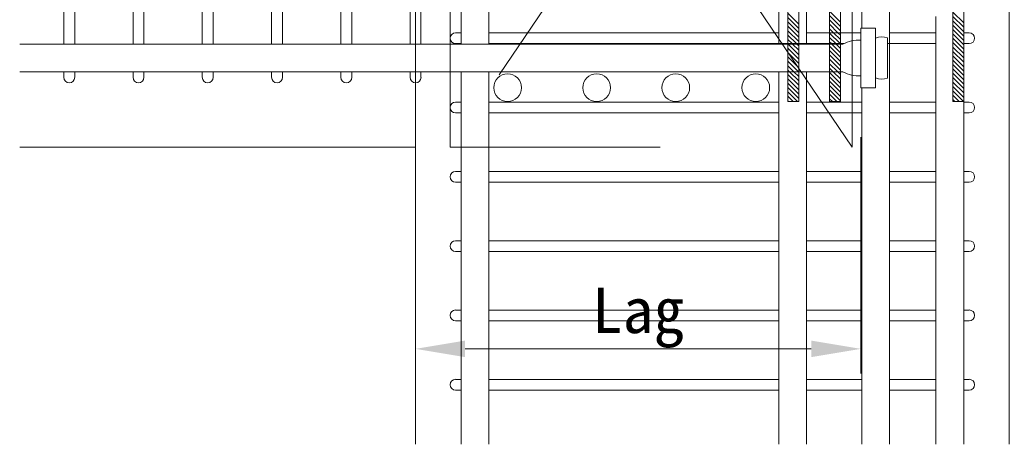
# Model space of a CAD drawing. Units: millimetres on the paper. Extents: x -243 to 177, y -147 to 150.
# Drawn here: x 92.26 to 120.54, y 0.79 to 12.91 of the extents above; entities that cross this region are included whole.
import ezdxf
from ezdxf.enums import TextEntityAlignment as Align

# ---------------------------------------------------------------- set-up
doc = ezdxf.new("R2010")
doc.units = ezdxf.units.MM
doc.linetypes.add('DASHED_SPACED', pattern=[12, 6, -6])
doc.layers.add('0-0_0', color=7, linetype='Continuous', lineweight=18)
doc.styles.add('ＭＳ ゴシック', font='')
doc.styles.get('ＭＳ ゴシック').set_extended_font_data('MS Gothic')

msp = doc.modelspace()

# ---------------------------------------------------------------- linework, layer by layer
at = {"layer": '0-0_0'}
for p, q in [((103.571, 26.249), (103.571, 9.278)), ((114.212, 25.414), (114.212, 10.579)), ((114.523, 25.414), (114.523, 10.579)), ((115.405, 25.414), (115.405, 10.579)), ((115.716, 25.414), (115.716, 10.579)), ((119.24, 24.467), (119.24, 10.579)), ((118.929, 24.156), (118.929, 10.579)), ((114.523, 12.793), (114.212, 13.104)), ((115.716, 12.849), (115.405, 13.161)), ((115.716, 12.724), (115.405, 13.036)), ((119.24, 12.825), (118.929, 13.137)), ((119.24, 12.7), (118.929, 13.012)), ((114.523, 12.668), (114.212, 12.979)), ((114.523, 12.543), (114.212, 12.854)), ((114.523, 12.418), (114.212, 12.729)), ((115.716, 12.599), (115.405, 12.911)), ((115.646, 12.545), (115.405, 12.786)), ((119.24, 12.575), (118.929, 12.887)), ((119.24, 12.45), (118.929, 12.762)), ((114.523, 12.293), (114.212, 12.604)), ((114.457, 12.234), (114.212, 12.479)), ((115.521, 12.545), (115.405, 12.661)), ((115.707, 12.234), (115.405, 12.536)), ((115.716, 12.349), (115.521, 12.545)), ((115.716, 12.474), (115.646, 12.545)), ((119.24, 12.325), (118.929, 12.637)), ((119.24, 12.2), (118.929, 12.512)), ((114.332, 12.234), (114.212, 12.354)), ((114.523, 11.918), (114.221, 12.22)), ((114.523, 12.043), (114.346, 12.22)), ((114.523, 12.168), (114.471, 12.22)), ((115.582, 12.234), (115.405, 12.411)), ((115.457, 12.234), (115.405, 12.286)), ((115.716, 11.974), (115.471, 12.22)), ((115.716, 12.099), (115.596, 12.22)), ((119.24, 12.075), (118.929, 12.387)), ((119.24, 11.95), (118.929, 12.262)), ((114.523, 11.793), (114.212, 12.104)), ((114.242, 11.949), (114.212, 11.979)), ((114.523, 11.668), (114.242, 11.949)), ((115.716, 11.849), (115.405, 12.161)), ((115.716, 11.724), (115.405, 12.036)), ((115.716, 11.599), (115.405, 11.911)), ((119.24, 11.825), (118.929, 12.137)), ((119.24, 11.7), (118.929, 12.012)), ((119.24, 11.575), (118.929, 11.887)), ((114.504, 11.562), (114.212, 11.854)), ((115.716, 11.474), (115.405, 11.786)), ((115.638, 11.428), (115.405, 11.661)), ((119.24, 11.45), (118.929, 11.762)), ((119.138, 11.428), (118.929, 11.637)), ((114.523, 11.043), (114.212, 11.354)), ((114.523, 11.543), (114.504, 11.562)), ((115.513, 11.428), (115.405, 11.536)), ((115.716, 11.099), (115.405, 11.411)), ((115.716, 11.224), (115.513, 11.428)), ((115.716, 11.349), (115.638, 11.428)), ((119.013, 11.428), (118.929, 11.512)), ((119.24, 11.075), (118.929, 11.387)), ((119.24, 11.2), (119.013, 11.428)), ((119.24, 11.325), (119.138, 11.428)), ((114.523, 10.918), (114.212, 11.229)), ((114.523, 10.793), (114.212, 11.104)), ((115.716, 10.974), (115.405, 11.286)), ((115.716, 10.849), (115.405, 11.161)), ((115.716, 10.724), (115.405, 11.036)), ((119.24, 10.95), (118.929, 11.262)), ((119.24, 10.825), (118.929, 11.137)), ((114.523, 10.668), (114.212, 10.979)), ((114.486, 10.579), (114.212, 10.854)), ((115.716, 10.599), (115.405, 10.911)), ((115.611, 10.579), (115.405, 10.786)), ((119.24, 10.7), (118.929, 11.012)), ((119.236, 10.579), (118.929, 10.887)), ((119.111, 10.579), (118.929, 10.762)), ((114.361, 10.579), (114.212, 10.729)), ((114.236, 10.579), (114.212, 10.604)), ((114.212, 10.579), (114.523, 10.579)), ((115.486, 10.579), (115.405, 10.661)), ((115.405, 10.579), (115.716, 10.579)), ((118.986, 10.579), (118.929, 10.637)), ((118.929, 10.579), (119.24, 10.579)), ((116.299, 9.561), (116.299, 2.809)), ((103.571, 7.864), (103.571, 2.809)), ((104.985, 3.516), (114.884, 3.516))]:
    msp.add_line(p, q, dxfattribs=at)
at = {"layer": '0-0_0', "color": 5, "linetype": 'DASHED_SPACED'}
for p, q in [((116.05, 26.249), (104.561, 9.278)), ((116.05, 9.278), (104.561, 26.249)), ((104.561, 26.249), (104.561, 9.278)), ((116.05, 26.249), (116.05, 9.278)), ((104.561, 9.278), (116.05, 9.278))]:
    msp.add_line(p, q, dxfattribs=at)
at = {"layer": '0-0_0', "color": 5}
for p, q in [((120.541, 26.249), (120.541, 0.793)), ((93.516, 12.22), (93.516, 24.156)), ((93.827, 24.156), (93.827, 12.22)), ((95.495, 12.22), (95.495, 24.156)), ((95.807, 24.156), (95.807, 12.22)), ((97.475, 12.22), (97.475, 24.156)), ((97.786, 24.156), (97.786, 12.22)), ((99.455, 12.22), (99.455, 24.156)), ((99.766, 24.156), (99.766, 12.22)), ((101.435, 12.22), (101.435, 24.156)), ((101.746, 24.156), (101.746, 12.22)), ((103.415, 12.22), (103.415, 24.156)), ((103.726, 24.156), (103.726, 12.22)), ((104.716, 12.545), (104.872, 12.545)), ((105.664, 12.545), (113.957, 12.545)), ((114.749, 12.545), (116.299, 12.545)), ((117.119, 12.545), (118.448, 12.545)), ((119.24, 12.545), (119.396, 12.545)), ((104.716, 12.234), (104.872, 12.234)), ((105.664, 12.234), (115.818, 12.234)), ((117.057, 12.234), (118.448, 12.234)), ((119.24, 12.234), (119.396, 12.234)), ((93.516, 11.272), (93.516, 11.428)), ((93.827, 11.428), (93.827, 11.272)), ((95.495, 11.272), (95.495, 11.428)), ((95.807, 11.428), (95.807, 11.272)), ((97.475, 11.272), (97.475, 11.428)), ((97.786, 11.428), (97.786, 11.272)), ((99.455, 11.272), (99.455, 11.428)), ((99.766, 11.428), (99.766, 11.272)), ((101.435, 11.272), (101.435, 11.428)), ((101.746, 11.428), (101.746, 11.272)), ((103.415, 11.272), (103.415, 11.428)), ((103.726, 11.428), (103.726, 11.272)), ((104.716, 10.565), (104.872, 10.565)), ((105.664, 10.565), (113.957, 10.565)), ((114.749, 10.565), (116.327, 10.565)), ((117.119, 10.565), (118.448, 10.565)), ((119.24, 10.565), (119.396, 10.565)), ((104.716, 10.254), (104.872, 10.254)), ((105.664, 10.254), (113.957, 10.254)), ((114.749, 10.254), (116.327, 10.254)), ((117.119, 10.254), (118.448, 10.254)), ((119.24, 10.254), (119.396, 10.254)), ((103.571, 9.278), (92.257, 9.278)), ((103.571, 9.278), (103.571, 0.793)), ((104.716, 8.585), (104.872, 8.585)), ((105.664, 8.585), (113.957, 8.585)), ((114.749, 8.585), (116.327, 8.585)), ((117.119, 8.585), (118.448, 8.585)), ((119.24, 8.585), (119.396, 8.585)), ((104.716, 8.274), (104.872, 8.274)), ((105.664, 8.274), (113.957, 8.274)), ((114.749, 8.274), (116.327, 8.274)), ((117.119, 8.274), (118.448, 8.274)), ((119.24, 8.274), (119.396, 8.274)), ((104.716, 6.605), (104.872, 6.605)), ((105.664, 6.605), (113.957, 6.605)), ((114.749, 6.605), (116.327, 6.605)), ((117.119, 6.605), (118.448, 6.605)), ((119.24, 6.605), (119.396, 6.605)), ((104.716, 6.294), (104.872, 6.294)), ((105.664, 6.294), (113.957, 6.294)), ((114.749, 6.294), (116.327, 6.294)), ((117.119, 6.294), (118.448, 6.294)), ((119.24, 6.294), (119.396, 6.294)), ((104.716, 4.625), (104.872, 4.625)), ((105.664, 4.625), (113.957, 4.625)), ((114.749, 4.625), (116.327, 4.625)), ((117.119, 4.625), (118.448, 4.625)), ((119.24, 4.625), (119.396, 4.625)), ((104.716, 4.314), (104.872, 4.314)), ((105.664, 4.314), (113.957, 4.314)), ((114.749, 4.314), (116.327, 4.314)), ((117.119, 4.314), (118.448, 4.314)), ((119.24, 4.314), (119.396, 4.314)), ((104.716, 2.645), (104.872, 2.645)), ((105.664, 2.645), (113.957, 2.645)), ((114.749, 2.645), (116.327, 2.645)), ((117.119, 2.645), (118.448, 2.645)), ((119.24, 2.645), (119.396, 2.645)), ((104.716, 2.334), (104.872, 2.334)), ((105.664, 2.334), (113.957, 2.334)), ((114.749, 2.334), (116.327, 2.334)), ((117.119, 2.334), (118.448, 2.334)), ((119.24, 2.334), (119.396, 2.334))]:
    msp.add_line(p, q, dxfattribs=at)
at = {"layer": '0-0_0', "color": 1}
for p, q in [((104.872, 24.467), (104.872, 12.22)), ((104.872, 24.467), (104.872, 12.22)), ((105.664, 24.467), (105.664, 12.22)), ((113.957, 24.467), (113.957, 12.22)), ((114.749, 24.467), (114.749, 12.22)), ((116.327, 22.814), (116.327, 12.672)), ((117.119, 22.814), (117.119, 0.793)), ((118.448, 13.013), (118.448, 0.793)), ((116.299, 12.672), (116.299, 10.975)), ((116.723, 12.672), (116.299, 12.672)), ((116.723, 10.975), (116.723, 12.672)), ((115.789, 12.22), (92.257, 12.22)), ((117.057, 12.402), (117.057, 11.245)), ((115.789, 11.428), (92.257, 11.428)), ((104.872, 11.428), (104.872, 0.793)), ((105.664, 11.428), (105.664, 0.793)), ((113.957, 11.428), (113.957, 0.793)), ((114.749, 11.428), (114.749, 0.793)), ((116.299, 10.975), (116.723, 10.975)), ((116.327, 10.975), (116.327, 0.793)), ((119.24, 10.579), (119.24, 0.793))]:
    msp.add_line(p, q, dxfattribs=at)
at = {"layer": '0-0_0'}
for points in [[(114.523, 11.418), (114.513, 11.428), (114.212, 11.729)], [(114.523, 11.293), (114.388, 11.428), (114.212, 11.604)], [(114.523, 11.168), (114.263, 11.428), (114.212, 11.479)]]:
    msp.add_lwpolyline(points, dxfattribs=at)
at = {"layer": '0-0_0', "color": 5}
for centre in [(106.201, 10.975), (108.747, 10.975), (111.009, 10.975), (113.297, 10.975)]:
    msp.add_circle(centre, 0.396, dxfattribs=at)
for centre, start, end in [((104.716, 12.389), 90, 180), ((119.396, 12.389), 0, 90), ((104.716, 12.389), 180, 270), ((119.396, 12.389), 270, 0), ((93.671, 11.272), 180, 270), ((93.671, 11.272), 270, 0), ((95.651, 11.272), 180, 270), ((95.651, 11.272), 270, 0), ((97.631, 11.272), 180, 270), ((97.631, 11.272), 270, 0), ((99.611, 11.272), 180, 270), ((99.611, 11.272), 270, 0), ((101.591, 11.272), 180, 270), ((101.591, 11.272), 270, 0), ((103.571, 11.272), 180, 270), ((103.571, 11.272), 270, 0), ((104.716, 10.409), 90, 180), ((119.396, 10.409), 0, 90), ((104.716, 10.409), 180, 270), ((119.396, 10.409), 270, 0), ((104.716, 8.43), 90, 180), ((119.396, 8.43), 0, 90), ((104.716, 8.43), 180, 270), ((119.396, 8.43), 270, 0), ((104.716, 6.45), 90, 180), ((119.396, 6.45), 0, 90), ((104.716, 6.45), 180, 270), ((119.396, 6.45), 270, 0), ((104.716, 4.47), 90, 180), ((119.396, 4.47), 0, 90), ((104.716, 4.47), 180, 270), ((119.396, 4.47), 270, 0), ((104.716, 2.49), 90, 180), ((119.396, 2.49), 0, 90), ((104.716, 2.49), 180, 270), ((119.396, 2.49), 270, 0)]:
    msp.add_arc(centre, 0.156, start, end, dxfattribs=at)
at = {"layer": '0-0_0', "color": 1}
for centre, radius, start, end in [((116.268, 11.29), 1.046, 88.3534, 117.2723), ((116.903, 11.942), 0.485, 71.382, 111.7611), ((116.268, 12.357), 1.046, 242.7277, 271.6467), ((116.903, 11.705), 0.485, 248.2389, 288.618)]:
    msp.add_arc(centre, radius, start, end, dxfattribs=at)
at = {"layer": '0-0_0'}
for points in [[(104.985, 3.752), (104.985, 3.28), (103.571, 3.516)], [(114.884, 3.752), (114.884, 3.28), (116.299, 3.516)]]:
    msp.add_solid(points, dxfattribs=at)

# ---------------------------------------------------------------- texts
at = {"layer": '0-0_0', "style": 'ＭＳ ゴシック'}
msp.add_text('Lag', height=1.296, dxfattribs=at).set_placement((108.609, 3.579), align=Align.BOTTOM_LEFT)

doc.saveas('drawing.dxf')
